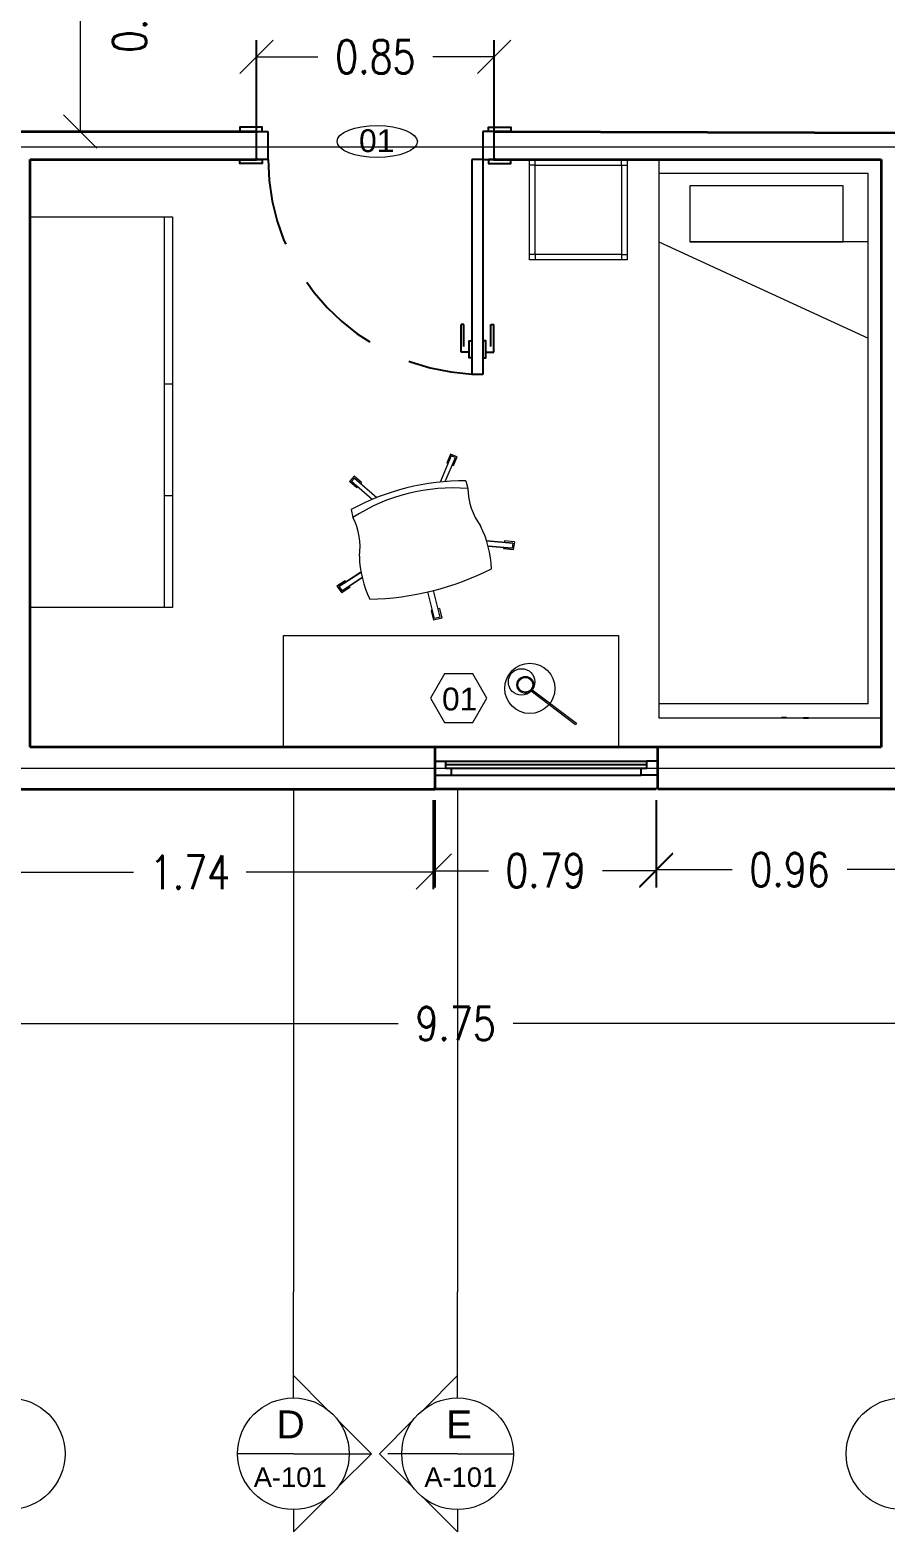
# Model space of a CAD drawing. Header units: metres. Extents: x 60.2 to 105.7, y 8.7 to 63.7.
# Drawn here: x 79.43 to 82.5, y 36.56 to 41.94 of the extents above; entities that cross this region are included whole.
import ezdxf

# ---------------------------------------------------------------- set-up
doc = ezdxf.new("R2010")
doc.units = ezdxf.units.M
doc.header["$LTSCALE"] = 5
doc.header["$MEASUREMENT"] = 0
doc.linetypes.add('TRATTEGGIATA2', pattern=[0.375, 0.25, -0.125])
doc.layers.get('0').update_dxf_attribs({"color": 30})
doc.layers.get('DEFPOINTS').update_dxf_attribs({"color": 210})
for name, color, linetype, lineweight in [('A-ANNO-DIMS', 3, 'Continuous', 9), ('A-ANNO-SYMB', 3, 'Continuous', 18), ('A-ANNO-TEXT', 3, 'Continuous', 18), ('A-DOOR-FULL', 4, 'Continuous', 25), ('A-FURN', 8, 'Continuous', 18), ('A-GLAZ-FULL', 4, 'Continuous', 25), ('A-WALL-FULL-EXTR', 7, 'Continuous', 35), ('A-WALL-FULL-INTR', 7, 'Continuous', 35)]:
    doc.layers.add(name, color=color, linetype=linetype, lineweight=lineweight)
doc.layers.add('PORTE - doors', color=252, linetype='Continuous')
doc.styles.add('ARIAL', font='arial.ttf')
doc.styles.add('E-ROMANS', font='romans.shx', dxfattribs={"width": 0.8})
doc.styles.get("Standard").update_dxf_attribs({"font": 'arial.ttf'})
doc.dimstyles.new('E-0100_ARW_18', dxfattribs={"dimscale": 0.001, "dimtxt": 180, "dimasz": 180, "dimexe": 90, "dimexo": 60, "dimgap": 90, "dimtad": 0, "dimzin": 0, "dimdsep": 46, "dimtxsty": 'E-ROMANS', "dimblk": 'OPEN90', "dimcen": 90, "dimclrd": 256, "dimclre": 256, "dimclrt": 256, "dimadec": 0, "dimazin": 0, "dimtfac": 1, "dimtmove": 1, "dimatfit": 3, "dimldrblk": 'OPEN90', "dimfxl": 1, "dimtfill": 1, "dimtolj": 1, "dimtzin": 0, "dimarcsym": 0})

# ---------------------------------------------------------------- blocks, each defined once
blk = doc.blocks.new('_Oblique')
at = {"color": 0, "linetype": 'ByBlock', "lineweight": -2}
blk.add_line((-0.5, -0.5), (0.5, 0.5), dxfattribs=at)
blk = doc.blocks.new('*D208')
at = {"layer": 'A-ANNO-DIMS', "lineweight": -2, "transparency": 16777216}
for p, q in [((81.6772, 39.1844), (81.6772, 38.8757)), ((82.6332, 39.1844), (82.6332, 38.8757))]:
    blk.add_line(p, q, dxfattribs=at)
at = {"layer": 'A-ANNO-DIMS', "transparency": 16777216}
for p, q in [((81.6772, 38.9357), (81.9489, 38.9357)), ((82.6332, 38.9357), (82.3615, 38.9357))]:
    blk.add_line(p, q, dxfattribs=at)
at = {"layer": 'DEFPOINTS', "color": 0, "transparency": 16777216}
for p in [(81.6772, 39.2244), (82.6332, 39.2244), (81.6772, 38.9357)]:
    blk.add_point(p, dxfattribs=at)
at = {"layer": 'A-ANNO-DIMS', "transparency": 16777216, "xscale": 0.12, "yscale": 0.12, "zscale": 0.12, "rotation": 180}
blk.add_blockref('_Oblique', (81.6772, 38.9357), dxfattribs=at)
at = {"layer": 'A-ANNO-DIMS', "transparency": 16777216, "xscale": 0.12, "yscale": 0.12, "zscale": 0.12}
blk.add_blockref('_Oblique', (82.6332, 38.9357), dxfattribs=at)
at = {"layer": 'A-ANNO-DIMS', "transparency": 16777216, "insert": (82.1552, 38.9357), "char_height": 0.12, "attachment_point": 5, "style": 'E-ROMANS', "bg_fill": 3, "box_fill_scale": 1.25, "bg_fill_color": 256, "bg_fill_true_color": 13158600, "bg_fill_transparency": 0}
blk.add_mtext('\\A1;0.96', dxfattribs=at)
blk = doc.blocks.new('_Open90')
at = {"color": 0, "linetype": 'ByBlock', "lineweight": -2}
for p, q in [((-0.5, 0.5), (0, 0)), ((0, 0), (-1, 0)), ((0, 0), (-0.5, -0.5))]:
    blk.add_line(p, q, dxfattribs=at)
blk = doc.blocks.new('*D209')
at = {"layer": 'A-ANNO-DIMS', "lineweight": -2, "transparency": 16777216}
for p, q in [((80.8832, 39.1844), (80.8832, 38.872)), ((81.6772, 39.1844), (81.6772, 38.872))]:
    blk.add_line(p, q, dxfattribs=at)
at = {"layer": 'A-ANNO-DIMS', "transparency": 16777216}
for p, q in [((80.8832, 38.932), (81.0762, 38.932)), ((81.6772, 38.932), (81.4842, 38.932))]:
    blk.add_line(p, q, dxfattribs=at)
at = {"layer": 'DEFPOINTS', "color": 0, "transparency": 16777216}
for p in [(80.8832, 39.2244), (81.6772, 39.2244), (80.8832, 38.932)]:
    blk.add_point(p, dxfattribs=at)
at = {"layer": 'A-ANNO-DIMS', "transparency": 16777216, "xscale": 0.12, "yscale": 0.12, "zscale": 0.12, "rotation": 180}
blk.add_blockref('_Oblique', (80.8832, 38.932), dxfattribs=at)
at = {"layer": 'A-ANNO-DIMS', "transparency": 16777216, "xscale": 0.12, "yscale": 0.12, "zscale": 0.12}
blk.add_blockref('_Oblique', (81.6772, 38.932), dxfattribs=at)
at = {"layer": 'A-ANNO-DIMS', "transparency": 16777216, "insert": (81.2802, 38.932), "char_height": 0.12, "attachment_point": 5, "style": 'E-ROMANS', "bg_fill": 3, "box_fill_scale": 1.25, "bg_fill_color": 256, "bg_fill_true_color": 13158600, "bg_fill_transparency": 0}
blk.add_mtext('\\A1;0.79', dxfattribs=at)
blk = doc.blocks.new('*D210')
at = {"layer": 'A-ANNO-DIMS', "lineweight": -2, "transparency": 16777216}
for p, q in [((79.1345, 39.1844), (79.1345, 38.8661)), ((80.8772, 39.1844), (80.8772, 38.8661))]:
    blk.add_line(p, q, dxfattribs=at)
at = {"layer": 'A-ANNO-DIMS', "transparency": 16777216}
for p, q in [((79.1345, 38.9261), (79.8041, 38.9261)), ((80.8772, 38.9261), (80.2076, 38.9261))]:
    blk.add_line(p, q, dxfattribs=at)
at = {"layer": 'DEFPOINTS', "color": 0, "transparency": 16777216}
for p in [(79.1345, 39.2244), (80.8772, 39.2244), (79.1345, 38.9261)]:
    blk.add_point(p, dxfattribs=at)
at = {"layer": 'A-ANNO-DIMS', "transparency": 16777216, "xscale": 0.12, "yscale": 0.12, "zscale": 0.12, "rotation": 180}
blk.add_blockref('_Oblique', (79.1345, 38.9261), dxfattribs=at)
at = {"layer": 'A-ANNO-DIMS', "transparency": 16777216, "xscale": 0.12, "yscale": 0.12, "zscale": 0.12}
blk.add_blockref('_Oblique', (80.8772, 38.9261), dxfattribs=at)
at = {"layer": 'A-ANNO-DIMS', "transparency": 16777216, "insert": (80.0058, 38.9261), "char_height": 0.12, "attachment_point": 5, "style": 'E-ROMANS', "bg_fill": 3, "box_fill_scale": 1.25, "bg_fill_color": 256, "bg_fill_true_color": 13158600, "bg_fill_transparency": 0}
blk.add_mtext('\\A1;1.74', dxfattribs=at)
blk = doc.blocks.new('*D225')
at = {"layer": 'A-ANNO-DIMS', "lineweight": -2, "transparency": 16777216}
for p, q in [((79.3232, 42.4294), (79.6726, 42.4294)), ((79.3232, 41.5794), (79.6726, 41.5794))]:
    blk.add_line(p, q, dxfattribs=at)
at = {"layer": 'A-ANNO-DIMS', "transparency": 16777216}
blk.add_line((79.6126, 42.4294), (79.6126, 41.5794), dxfattribs=at)
at = {"layer": 'DEFPOINTS', "color": 0, "transparency": 16777216}
for p in [(79.2832, 42.4294), (79.2832, 41.5794), (79.6126, 41.5794)]:
    blk.add_point(p, dxfattribs=at)
at = {"layer": 'A-ANNO-DIMS', "transparency": 16777216, "xscale": 0.12, "yscale": 0.12, "zscale": 0.12}
for p, rotation in [((79.6126, 42.4294), 90), ((79.6126, 41.5794), 270)]:
    blk.add_blockref('_Oblique', p, dxfattribs=dict(at, rotation=rotation))
at = {"layer": 'A-ANNO-DIMS', "transparency": 16777216, "insert": (79.7895, 42.0044), "char_height": 0.12, "attachment_point": 5, "rotation": 90, "style": 'E-ROMANS', "bg_fill": 3, "box_fill_scale": 1.25, "bg_fill_color": 256, "bg_fill_true_color": 13158600, "bg_fill_transparency": 0}
blk.add_mtext('\\A1;0.85', dxfattribs=at)
blk = doc.blocks.new('*D227')
at = {"layer": 'A-ANNO-DIMS', "lineweight": -2, "transparency": 16777216}
for p, q in [((76.0832, 39.1844), (76.0832, 38.3245)), ((85.8332, 39.1844), (85.8332, 38.3245))]:
    blk.add_line(p, q, dxfattribs=at)
at = {"layer": 'A-ANNO-DIMS', "transparency": 16777216}
for p, q in [((76.0832, 38.3845), (80.7519, 38.3845)), ((85.8332, 38.3845), (81.1645, 38.3845))]:
    blk.add_line(p, q, dxfattribs=at)
at = {"layer": 'DEFPOINTS', "color": 0, "transparency": 16777216}
for p in [(76.0832, 39.2244), (85.8332, 39.2244), (76.0832, 38.3845)]:
    blk.add_point(p, dxfattribs=at)
at = {"layer": 'A-ANNO-DIMS', "transparency": 16777216, "xscale": 0.12, "yscale": 0.12, "zscale": 0.12, "rotation": 180}
blk.add_blockref('_Oblique', (76.0832, 38.3845), dxfattribs=at)
at = {"layer": 'A-ANNO-DIMS', "transparency": 16777216, "xscale": 0.12, "yscale": 0.12, "zscale": 0.12}
blk.add_blockref('_Oblique', (85.8332, 38.3845), dxfattribs=at)
at = {"layer": 'A-ANNO-DIMS', "transparency": 16777216, "insert": (80.9582, 38.3845), "char_height": 0.12, "attachment_point": 5, "style": 'E-ROMANS', "bg_fill": 3, "box_fill_scale": 1.25, "bg_fill_color": 256, "bg_fill_true_color": 13158600, "bg_fill_transparency": 0}
blk.add_mtext('\\A1;9.75', dxfattribs=at)
blk = doc.blocks.new('*D201')
at = {"layer": 'A-ANNO-DIMS', "lineweight": -2, "transparency": 16777216}
for p, q in [((80.2445, 41.5294), (80.2445, 41.9071)), ((81.0962, 41.5159), (81.0962, 41.9071))]:
    blk.add_line(p, q, dxfattribs=at)
at = {"layer": 'A-ANNO-DIMS', "transparency": 16777216}
for p, q in [((80.2445, 41.8471), (80.4641, 41.8471)), ((81.0962, 41.8471), (80.8766, 41.8471))]:
    blk.add_line(p, q, dxfattribs=at)
at = {"layer": 'DEFPOINTS', "color": 0, "transparency": 16777216}
for p in [(80.2445, 41.8471), (80.2445, 41.4894), (81.0962, 41.4759)]:
    blk.add_point(p, dxfattribs=at)
at = {"layer": 'A-ANNO-DIMS', "transparency": 16777216, "xscale": 0.12, "yscale": 0.12, "zscale": 0.12, "rotation": 180}
blk.add_blockref('_Oblique', (80.2445, 41.8471), dxfattribs=at)
at = {"layer": 'A-ANNO-DIMS', "transparency": 16777216, "xscale": 0.12, "yscale": 0.12, "zscale": 0.12}
blk.add_blockref('_Oblique', (81.0962, 41.8471), dxfattribs=at)
at = {"layer": 'A-ANNO-DIMS', "transparency": 16777216, "insert": (80.6704, 41.8471), "char_height": 0.12, "attachment_point": 5, "style": 'E-ROMANS', "bg_fill": 3, "box_fill_scale": 1.25, "bg_fill_color": 256, "bg_fill_true_color": 13158600, "bg_fill_transparency": 0}
blk.add_mtext('\\A1;0.85', dxfattribs=at)

msp = doc.modelspace()

# ---------------------------------------------------------------- linework, layer by layer
at = {"layer": 'A-ANNO-DIMS'}
for p, q in [((74.6373, 39.2994), (87.2742, 39.2994)), ((80.3765, 37.1235), (80.3765, 37.4235)), ((80.9651, 37.1235), (80.9651, 37.4235)), ((80.3765, 37.0935), (80.3765, 37.1235)), ((80.4965, 37.0035), (80.3765, 37.1235)), ((80.8451, 37.0035), (80.9651, 37.1235)), ((80.9651, 37.0935), (80.9651, 37.1235)), ((80.3765, 37.0435), (80.3765, 37.0935)), ((80.9651, 37.0435), (80.9651, 37.0935)), ((80.6565, 36.8435), (80.5365, 36.9635)), ((80.6851, 36.8435), (80.8051, 36.9635)), ((80.3765, 36.8435), (80.1765, 36.8435)), ((80.3765, 36.8435), (80.5765, 36.8435)), ((80.6565, 36.8435), (80.5365, 36.7235)), ((80.5765, 36.8435), (80.6265, 36.8435)), ((80.6265, 36.8435), (80.6465, 36.8435)), ((80.6465, 36.8435), (80.6565, 36.8435)), ((80.6851, 36.8435), (80.8051, 36.7235)), ((80.7651, 36.8435), (80.7151, 36.8435)), ((80.9651, 36.8435), (80.7651, 36.8435)), ((80.9651, 36.8435), (81.1651, 36.8435)), ((80.4965, 36.6835), (80.3765, 36.5635)), ((80.3765, 36.6435), (80.3765, 36.5935)), ((80.8451, 36.6835), (80.9651, 36.5635)), ((80.9651, 36.6435), (80.9651, 36.5935)), ((80.3765, 36.5935), (80.3765, 36.5735)), ((80.9651, 36.5935), (80.9651, 36.5735)), ((80.3765, 36.5735), (80.3765, 36.5635)), ((80.9651, 36.5735), (80.9651, 36.5635))]:
    msp.add_line(p, q, dxfattribs=at)
for centre in [(79.3582, 36.8435), (80.3765, 36.8435), (80.9651, 36.8435), (82.5582, 36.8435)]:
    msp.add_circle(centre, 0.2, dxfattribs=at)
at = {"layer": 'A-ANNO-SYMB', "color": 7}
msp.add_lwpolyline([(81.0704, 39.55), (81.0199, 39.6376), (80.9188, 39.6376), (80.8683, 39.55), (80.9188, 39.4625), (81.0199, 39.4625)], close=True, dxfattribs=at)
at = {"layer": 'A-ANNO-TEXT'}
msp.add_line((80.3765, 39.2244), (80.3765, 37.4235), dxfattribs=at)
at = {"layer": 'A-DOOR-FULL', "color": 252}
for p, q in [((80.9775, 40.7894), (80.9775, 40.8879)), ((80.9875, 40.8879), (80.9775, 40.8879)), ((80.9875, 40.8094), (80.9875, 40.8879)), ((81.0848, 40.8879), (81.0948, 40.8879)), ((81.0848, 40.8094), (81.0848, 40.8879)), ((81.0948, 40.7894), (81.0948, 40.8879)), ((81.0062, 40.7894), (80.9775, 40.7894)), ((81.0662, 40.7894), (81.0948, 40.7894))]:
    msp.add_line(p, q, dxfattribs=at)
at = {"layer": 'A-DOOR-FULL'}
msp.add_line((81.0562, 40.7094), (81.0162, 40.7094), dxfattribs=at)
at = {"layer": 'A-DOOR-FULL', "color": 252}
for points in [[(81.0162, 40.7694), (81.0062, 40.7694), (81.0062, 40.8294), (81.0162, 40.8294)], [(81.0562, 40.7694), (81.0662, 40.7694), (81.0662, 40.8294), (81.0562, 40.8294)]]:
    msp.add_lwpolyline(points, close=True, dxfattribs=at)
at = {"layer": 'A-FURN'}
for p, q in [((81.2233, 41.1194), (81.2233, 41.4794)), ((81.2433, 41.4594), (81.2433, 41.4794)), ((81.5533, 41.4594), (81.5533, 41.4794)), ((81.5733, 41.4794), (81.5733, 41.1194)), ((81.6864, 41.4794), (81.6864, 39.4794)), ((81.2433, 41.4594), (81.2233, 41.4594)), ((81.2433, 41.4494), (81.2433, 41.4594)), ((81.2433, 41.4594), (81.5533, 41.4594)), ((81.2433, 41.1394), (81.2433, 41.4494)), ((81.5533, 41.4594), (81.5533, 41.1394)), ((81.5533, 41.4594), (81.5733, 41.4594)), ((82.4364, 41.4294), (81.6864, 41.4294)), ((82.4364, 39.5294), (82.4364, 41.4294)), ((82.3475, 41.3846), (81.7975, 41.3846)), ((81.7975, 41.3846), (81.7975, 41.1846)), ((82.3475, 41.1846), (82.3475, 41.3846)), ((79.4332, 41.2744), (79.9432, 41.2744)), ((79.9132, 41.2744), (79.9132, 39.8744)), ((79.9432, 41.2744), (79.9432, 39.8744)), ((81.6864, 41.1846), (82.4364, 40.839)), ((81.7975, 41.1846), (82.3475, 41.1846)), ((82.4364, 41.1846), (81.7975, 41.1846)), ((81.2433, 41.1394), (81.2233, 41.1394)), ((81.5733, 41.1194), (81.2233, 41.1194)), ((81.5533, 41.1394), (81.2433, 41.1394)), ((81.2433, 41.1394), (81.2433, 41.1194)), ((81.5533, 41.1394), (81.5733, 41.1394)), ((81.5533, 41.1394), (81.5533, 41.1194)), ((79.9432, 40.6744), (79.9132, 40.6744)), ((80.9426, 40.4178), (80.9026, 40.3239)), ((80.9207, 40.3256), (80.9574, 40.4118)), ((80.9399, 40.4243), (80.9262, 40.392)), ((80.964, 40.4145), (80.9399, 40.4243)), ((80.9574, 40.4118), (80.9426, 40.4178)), ((80.9504, 40.3826), (80.964, 40.4145)), ((80.9262, 40.392), (80.9308, 40.3902)), ((80.9457, 40.3845), (80.9504, 40.3826)), ((80.5949, 40.3454), (80.5775, 40.3256)), ((80.6039, 40.3027), (80.5775, 40.3256)), ((80.5954, 40.3384), (80.5845, 40.3261)), ((80.6587, 40.2615), (80.5845, 40.3261)), ((80.6213, 40.3224), (80.5949, 40.3454)), ((80.5954, 40.3384), (80.6757, 40.2685)), ((80.6072, 40.3064), (80.6039, 40.3027)), ((80.6213, 40.3224), (80.618, 40.3187)), ((80.9952, 40.3284), (81.0022, 40.3004)), ((79.9432, 40.2744), (79.9132, 40.2744)), ((80.5832, 40.2253), (80.5902, 40.1973)), ((81.0696, 40.1139), (81.1632, 40.1056)), ((81.1632, 40.1056), (81.0696, 40.1139)), ((81.0745, 40.0945), (81.1606, 40.0869)), ((81.1606, 40.0869), (81.0745, 40.0945)), ((81.1307, 40.0895), (81.1301, 40.0845)), ((81.1649, 40.0815), (81.1301, 40.0845)), ((81.134, 40.1132), (81.1334, 40.1082)), ((81.1689, 40.1101), (81.134, 40.1132)), ((81.1632, 40.1056), (81.1606, 40.0869)), ((81.1689, 40.1101), (81.1649, 40.0815)), ((80.5621, 39.9701), (80.5328, 39.951)), ((80.5399, 39.9496), (80.6191, 40.0013)), ((80.6186, 40.001), (80.5399, 39.9496)), ((80.6232, 39.9815), (80.551, 39.9343)), ((80.551, 39.9343), (80.6232, 39.9815)), ((80.5621, 39.9701), (80.565, 39.9661)), ((80.5328, 39.951), (80.5498, 39.9276)), ((80.5399, 39.9496), (80.551, 39.9343)), ((80.5791, 39.9467), (80.5498, 39.9276)), ((80.5762, 39.9507), (80.5791, 39.9467)), ((80.8826, 39.8354), (80.8589, 39.9304)), ((80.9029, 39.8405), (80.8792, 39.9353)), ((79.9432, 39.8744), (79.4332, 39.8744)), ((80.8754, 39.8645), (80.8705, 39.8633)), ((80.8705, 39.8633), (80.879, 39.8294)), ((80.9004, 39.8708), (80.8956, 39.8696)), ((80.9004, 39.8708), (80.9089, 39.8369)), ((80.9089, 39.8369), (80.879, 39.8294)), ((80.9029, 39.8405), (80.8826, 39.8354)), ((80.3418, 39.3744), (80.3418, 39.7744)), ((80.3418, 39.7744), (81.5418, 39.7744)), ((81.5418, 39.7744), (81.5418, 39.3744)), ((81.2323, 39.5796), (81.2293, 39.5756)), ((81.2293, 39.5756), (81.3879, 39.4559)), ((81.2323, 39.5796), (81.3909, 39.4599)), ((82.4364, 39.5294), (81.6864, 39.5294)), ((81.3909, 39.4599), (81.3879, 39.4559)), ((81.6864, 39.4794), (82.4832, 39.4794)), ((81.6864, 39.3744), (82.4832, 39.3744))]:
    msp.add_line(p, q, dxfattribs=at)
for centre, radius in [((81.2243, 39.5848), 0.09), ((81.1947, 39.6079), 0.0475), ((81.2082, 39.5978), 0.0302), ((81.2082, 39.5978), 0.0265)]:
    msp.add_circle(centre, radius, dxfattribs=at)
for centre, radius, start, end in [((80.9903, 39.4732), 0.8552, 89.6679, 118.4258), ((80.9472, 39.6454), 0.6573, 85.1973, 122.8963), ((81.2268, 40.3022), 0.2246, 180.4561, 217.1084), ((80.3913, 40.0931), 0.2246, 350.9853, 27.6376), ((80.7023, 39.9962), 0.3852, 2.5231, 26.2708), ((80.9981, 40.0702), 0.3852, 181.8229, 205.5705), ((80.6266, 40.9268), 1.0231, 271.343, 296.7507)]:
    msp.add_arc(centre, radius, start, end, dxfattribs=at)
at = {"layer": 'A-GLAZ-FULL'}
for p, q in [((80.8832, 39.3244), (80.9232, 39.3244)), ((80.9232, 39.2994), (80.9232, 39.3244)), ((80.9232, 39.3244), (81.6432, 39.3244)), ((81.6832, 39.3244), (81.6432, 39.3244)), ((81.6432, 39.2994), (81.6432, 39.3244)), ((80.8832, 39.2744), (80.9432, 39.2744)), ((80.9232, 39.3119), (81.6432, 39.3119)), ((80.9232, 39.2994), (81.6432, 39.2994)), ((80.9432, 39.2744), (80.9432, 39.2994)), ((80.9432, 39.2744), (81.6232, 39.2744)), ((81.6232, 39.2744), (81.6232, 39.2994)), ((81.6832, 39.2744), (81.6232, 39.2744))]:
    msp.add_line(p, q, dxfattribs=at)
at = {"layer": 'A-WALL-FULL-EXTR'}
for p, q in [((79.4332, 41.5794), (80.2445, 41.5794)), ((81.0945, 41.5794), (82.6332, 41.5744)), ((79.4332, 41.4794), (80.2445, 41.4794)), ((81.0945, 41.4794), (82.4832, 41.4794)), ((82.4832, 41.4794), (82.4832, 39.3744)), ((79.4332, 39.8744), (79.4332, 40.5744)), ((82.4832, 39.3744), (79.4332, 39.3744)), ((80.8832, 39.3744), (80.8832, 39.2244)), ((81.6832, 39.2244), (81.6832, 39.3744)), ((76.2332, 39.2244), (80.8832, 39.2244)), ((81.6772, 39.2244), (80.8772, 39.2244)), ((82.4832, 39.2244), (81.6832, 39.2244)), ((82.6332, 39.2244), (82.4832, 39.2244))]:
    msp.add_line(p, q, dxfattribs=at)
at = {"layer": 'A-WALL-FULL-INTR'}
for p, q in [((79.2832, 41.5794), (79.4332, 41.5794)), ((79.4332, 40.5744), (79.4332, 41.4794)), ((79.4332, 39.3744), (79.4332, 39.8744))]:
    msp.add_line(p, q, dxfattribs=at)
at = {"layer": 'PORTE - doors', "color": 252}
for p, q in [((82.1447, 39.4797), (82.126, 39.4797)), ((82.2047, 39.4797), (82.2233, 39.4797))]:
    msp.add_line(p, q, dxfattribs=at)

# ---------------------------------------------------------------- texts
at = {"layer": 'A-ANNO-DIMS'}
for s, width, insert, char_height, attachment_point in [('D', 0.51526, (80.4174, 36.9988), 0.1, 3), ('E', 0.51526, (80.9242, 36.9988), 0.1, 1), ('A-101', 1.322882, (80.4955, 36.7947), 0.07, 3), ('A-101', 1.322882, (80.8461, 36.7947), 0.07, 1)]:
    msp.add_mtext_dynamic_manual_height_columns(s, width=width, gutter_width=12.5, heights=[0], dxfattribs=dict(at, insert=insert, char_height=char_height, attachment_point=attachment_point))
at = {"layer": 'A-ANNO-SYMB', "color": 7, "style": 'ARIAL'}
msp.add_text('01', height=0.0816, rotation=359.8326, dxfattribs=at).set_placement((80.9093, 39.5061))

# ---------------------------------------------------------------- next in the draw order: dimensions: what is measured, and where the dimension line sits
at = {"layer": 'A-ANNO-DIMS'}
dim = msp.add_linear_dim(base=(79.6126, 41.5794), p1=(79.2832, 42.4294), p2=(79.2832, 41.5794), angle=90, dimstyle='E-0100_ARW_18', override={"dimtxt": 120, "dimasz": 120, "dimexe": 60, "dimexo": 40, "dimgap": 60, "dimblk": 'Oblique', "dimcen": 60, "dimlwd": 65535}, dxfattribs=at)
dim.commit()
dim.dimension.update_dxf_attribs({"geometry": '*D225', "text_midpoint": (79.7895, 42.0044), "dimtype": 160})
dim = msp.add_linear_dim(base=(80.2445, 41.8471), p1=(81.0962, 41.4759), p2=(80.2445, 41.4894), dimstyle='E-0100_ARW_18', override={"dimtxt": 120, "dimasz": 120, "dimexe": 60, "dimexo": 40, "dimgap": 60, "dimblk": 'Oblique', "dimcen": 60, "dimlwd": 65535}, dxfattribs=at)
dim.commit()
dim.dimension.update_dxf_attribs({"geometry": '*D201', "text_midpoint": (80.6704, 41.8471), "dimtype": 160})
dim = msp.add_linear_dim(base=(81.6772, 38.9357), p1=(82.6332, 39.2244), p2=(81.6772, 39.2244), dimstyle='E-0100_ARW_18', override={"dimtxt": 120, "dimasz": 120, "dimexe": 60, "dimexo": 40, "dimgap": 60, "dimblk": 'Oblique', "dimcen": 60, "dimlwd": 65535}, dxfattribs=at)
dim.commit()
dim.dimension.update_dxf_attribs({"geometry": '*D208', "text_midpoint": (82.1552, 38.9357)})

# ---------------------------------------------------------------- next in the draw order: linework, layer by layer
msp.add_line((74.6373, 41.5244), (87.2742, 41.5244), dxfattribs=at)
at = {"layer": 'A-ANNO-SYMB', "color": 7}
msp.add_ellipse((80.6772, 41.5435), major_axis=(-0.1441, 0.0004), ratio=0.395468, dxfattribs=at)
at = {"layer": 'A-DOOR-FULL'}
for p, q in [((80.2445, 41.4794), (80.2445, 41.5794)), ((80.2445, 41.5794), (80.2845, 41.5794)), ((80.2845, 41.5794), (80.2845, 41.4794)), ((81.0962, 41.5794), (81.0562, 41.5794)), ((81.0562, 41.5794), (81.0562, 41.4794)), ((81.0962, 41.4794), (81.0962, 41.5794)), ((80.2845, 41.4794), (80.2445, 41.4794)), ((81.0562, 41.4794), (81.0162, 41.4794)), ((81.0162, 41.4794), (81.0162, 40.7094)), ((81.0562, 41.4794), (81.0562, 40.7094)), ((81.0562, 41.4794), (81.0962, 41.4794))]:
    msp.add_line(p, q, dxfattribs=at)
for points in [[(80.1845, 41.5794), (80.2645, 41.5794), (80.2645, 41.5944), (80.1845, 41.5944)], [(81.1562, 41.5794), (81.0762, 41.5794), (81.0762, 41.5944), (81.1562, 41.5944)], [(80.1845, 41.4794), (80.2645, 41.4794), (80.2645, 41.4644), (80.1845, 41.4644)], [(81.1562, 41.4794), (81.0762, 41.4794), (81.0762, 41.4644), (81.1562, 41.4644)]]:
    msp.add_lwpolyline(points, close=True, dxfattribs=at)
at = {"layer": 'A-DOOR-FULL', "color": 251, "linetype": 'TRATTEGGIATA2', "ltscale": 0.25}
msp.add_arc((81.0562, 41.4794), 0.77, 180, 267.0223, dxfattribs=at)
at = {"layer": 'A-WALL-FULL-EXTR'}
for p, q in [((80.2445, 41.5794), (80.2445, 41.5745)), ((81.0962, 41.5794), (81.0962, 41.5744)), ((80.2445, 41.4845), (80.2445, 41.4794)), ((81.0962, 41.4844), (81.0962, 41.4794))]:
    msp.add_line(p, q, dxfattribs=at)

# ---------------------------------------------------------------- next in the draw order: texts
at = {"layer": 'A-ANNO-SYMB', "color": 7, "style": 'ARIAL'}
msp.add_text('01', height=0.0816, dxfattribs=at).set_placement((80.612, 41.5057))

# ---------------------------------------------------------------- next in the draw order: dimensions: what is measured, and where the dimension line sits
at = {"layer": 'A-ANNO-DIMS'}
dim = msp.add_linear_dim(base=(80.8832, 38.932), p1=(81.6772, 39.2244), p2=(80.8832, 39.2244), dimstyle='E-0100_ARW_18', override={"dimtxt": 120, "dimasz": 120, "dimexe": 60, "dimexo": 40, "dimgap": 60, "dimblk": 'Oblique', "dimcen": 60, "dimlwd": 65535}, dxfattribs=at)
dim.commit()
dim.dimension.update_dxf_attribs({"geometry": '*D209', "text_midpoint": (81.2802, 38.932)})

# ---------------------------------------------------------------- next in the draw order: dimensions: what is measured, and where the dimension line sits
dim = msp.add_linear_dim(base=(79.1345, 38.9261), p1=(80.8772, 39.2244), p2=(79.1345, 39.2244), dimstyle='E-0100_ARW_18', override={"dimtxt": 120, "dimasz": 120, "dimexe": 60, "dimexo": 40, "dimgap": 60, "dimblk": 'Oblique', "dimcen": 60, "dimlwd": 65535}, dxfattribs=at)
dim.commit()
dim.dimension.update_dxf_attribs({"geometry": '*D210', "text_midpoint": (80.0058, 38.9261)})

# ---------------------------------------------------------------- next in the draw order: dimensions: what is measured, and where the dimension line sits
dim = msp.add_linear_dim(base=(76.0832, 38.3845), p1=(85.8332, 39.2244), p2=(76.0832, 39.2244), dimstyle='E-0100_ARW_18', override={"dimtxt": 120, "dimasz": 120, "dimexe": 60, "dimexo": 40, "dimgap": 60, "dimblk": 'Oblique', "dimcen": 60, "dimlwd": 65535}, dxfattribs=at)
dim.commit()
dim.dimension.update_dxf_attribs({"geometry": '*D227', "text_midpoint": (80.9582, 38.3845)})

# ---------------------------------------------------------------- next in the draw order: linework, layer by layer
at = {"layer": 'A-ANNO-TEXT'}
msp.add_line((80.9651, 39.2244), (80.9651, 37.4235), dxfattribs=at)

doc.saveas('drawing.dxf')
